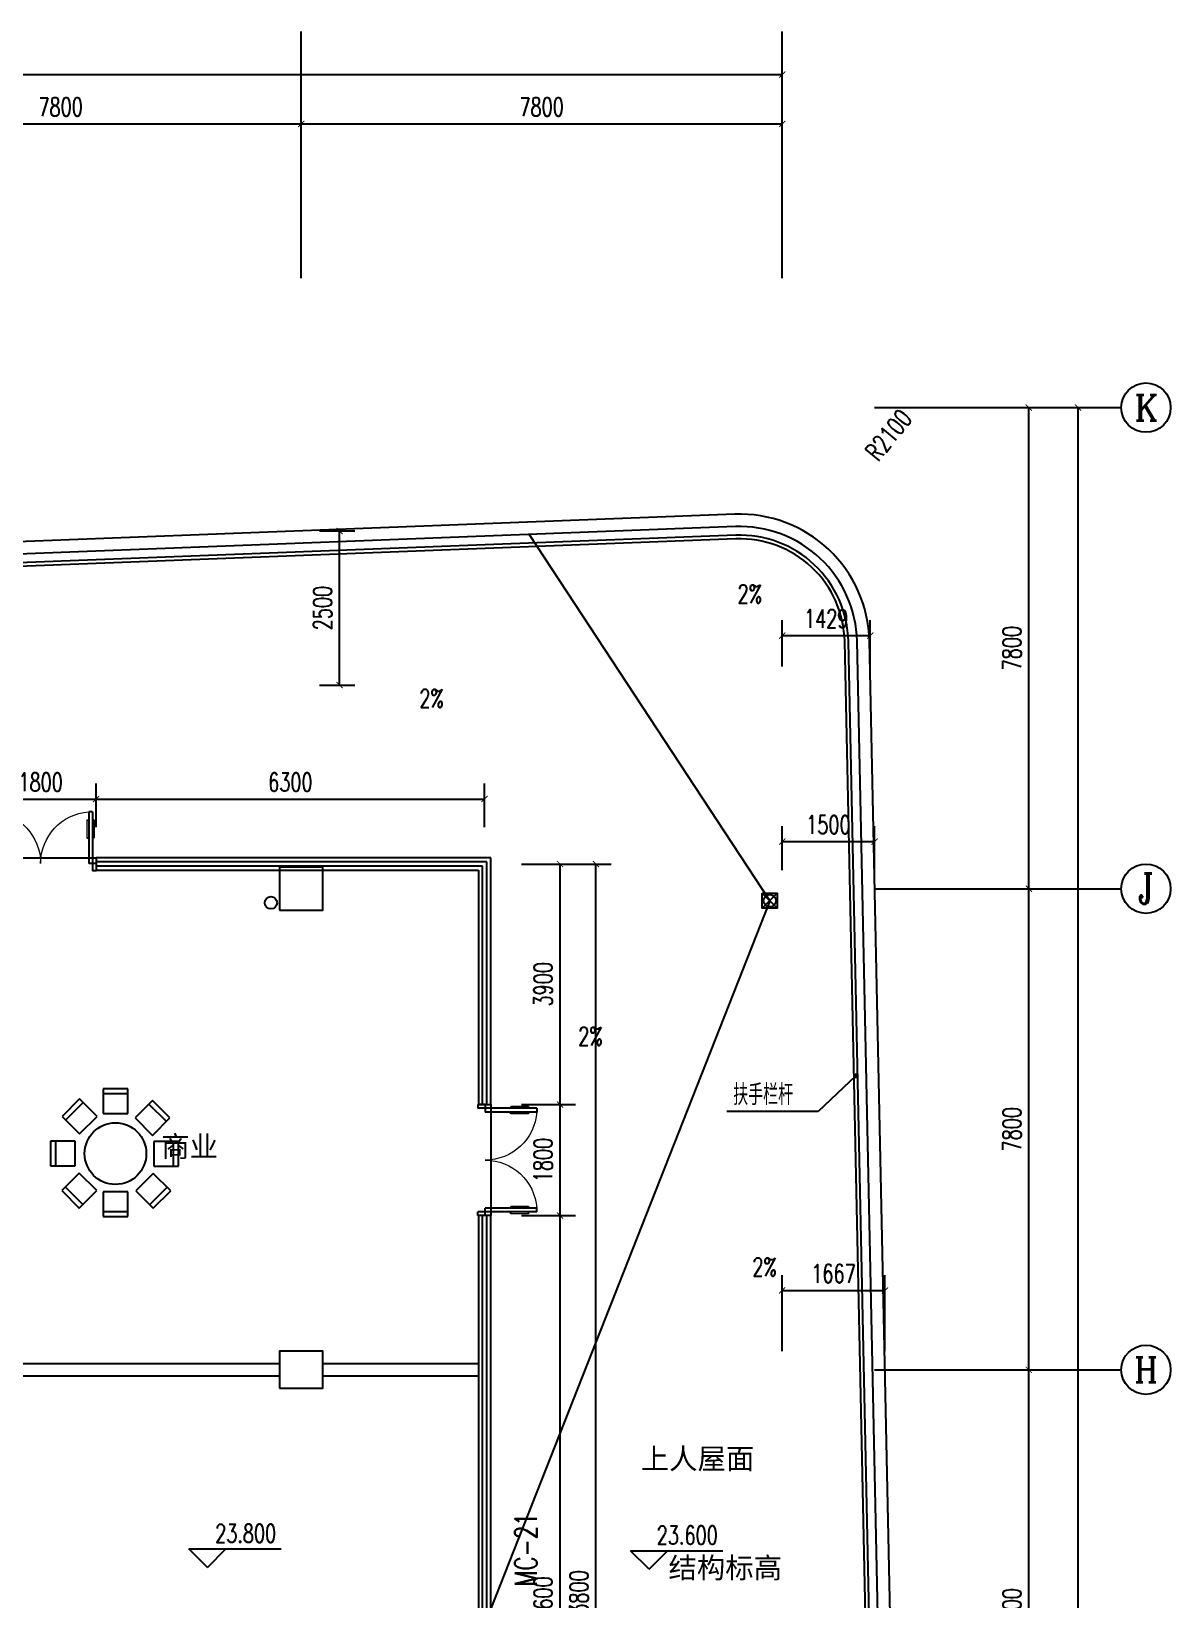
# Model space of a CAD drawing. Header units: millimetres. Extents: x 2680932 to 6187768, y 127588 to 383208.
# Drawn here: x 3104254 to 3122729, y 190901 to 216327 of the extents above; entities that cross this region are included whole.
import ezdxf
from ezdxf.enums import TextEntityAlignment as Align

# ---------------------------------------------------------------- set-up
doc = ezdxf.new("R2010")
doc.units = ezdxf.units.MM
doc.header["$LTSCALE"] = 20
for name, color, linetype in [('AXIS', 3, 'Continuous'), ('AXIS_TEXT', 7, 'Continuous'), ('COLUMN', 9, 'Continuous'), ('CURTWALL', 4, 'Continuous'), ('DIM_ELEV', 3, 'Continuous'), ('DIM_LEAD', 3, 'Continuous'), ('DIM_SYMB', 3, 'Continuous'), ('PUB_DIM', 3, 'Continuous'), ('PUB_TEXT', 41, 'Continuous'), ('WALL', 3, 'Continuous'), ('WINDOW', 4, 'Continuous'), ('WINDOW_TEXT', 183, 'Continuous'), ('屋面排水', 210, 'Continuous'), ('细线', 8, 'Continuous'), ('装饰一', 201, 'Continuous'), ('阳台栏杆', 149, 'Continuous')]:
    doc.layers.add(name, color=color, linetype=linetype)
doc.styles.add('_TCH_AXIS', font='COMPLEX', dxfattribs={"bigfont": 'GBCBIG'})
doc.styles.add('_TCH_DIM', font='SIMPLEX', dxfattribs={"bigfont": 'GBCBIG'})
doc.styles.add('_TCH_DIM_T3', font='SIMPLEX', dxfattribs={"width": 0.705882, "bigfont": 'GBCBIG'})
doc.styles.add('_TCH_WINDOW', font='SIMPLEX', dxfattribs={"bigfont": 'GBCBIG'})
doc.styles.add('COMPLEX', font='complex')
doc.styles.add('DIM_FONT', font='simplex.shx', dxfattribs={"width": 0.8})
doc.styles.get("Standard").update_dxf_attribs({"font": '', "width": 0.8})
doc.styles.get('Standard').set_extended_font_data('YouYuan')
doc.dimstyles.new('_TCH_ARCH&&100', dxfattribs={"dimtxt": 297.5, "dimasz": 100, "dimexe": 250, "dimexo": 300, "dimgap": 126.25, "dimtad": 1, "dimdec": 0, "dimzin": 0, "dimdsep": 46, "dimtxsty": '_TCH_DIM_T3', "dimblk": 'ARCHTICK', "dimcen": 0.09, "dimclrt": 7, "dimazin": 2, "dimtfac": 1, "dimtdec": 0, "dimtix": 1, "dimtmove": 2, "dimatfit": 3, "dimfxl": 1, "dimtolj": 1, "dimtzin": 0, "dimarcsym": 0})

# ---------------------------------------------------------------- blocks, each defined once
blk = doc.blocks.new('sfdhfgj')
at = {"layer": '屋面排水'}
for p, q in [((-60, 60), (60, -60)), ((-60, -60), (60, 60))]:
    blk.add_line(p, q, dxfattribs=at)
blk.add_lwpolyline([(-60, 60), (60, 60), (60, -60), (-60, -60)], close=True, dxfattribs=at)
blk.add_circle((0, 0), 50, dxfattribs=at)
blk = doc.blocks.new('_ArchTick')
at = {"color": 0, "linetype": 'ByBlock', "lineweight": -3, "const_width": 0.15}
blk.add_lwpolyline([(-0.5, -0.5), (0.5, 0.5)], dxfattribs=at)
blk = doc.blocks.new('*D265')
at = {"layer": 'Defpoints', "color": 0, "transparency": 16777216}
for p in [(3105305, 203881), (3103505, 203127), (3105305, 203127)]:
    blk.add_point(p, dxfattribs=at)
at = {"layer": 'PUB_DIM', "color": 0, "lineweight": -2, "transparency": 16777216}
for p, q in [((3103505, 203427), (3103505, 204131)), ((3105305, 203427), (3105305, 204131)), ((3103505, 203881), (3105305, 203881))]:
    blk.add_line(p, q, dxfattribs=at)
at = {"layer": 'PUB_DIM', "color": 0, "lineweight": -2, "transparency": 16777216, "xscale": 100, "yscale": 100, "zscale": 100, "rotation": 180}
blk.add_blockref('_ArchTick', (3103505, 203881), dxfattribs=at)
at = {"layer": 'PUB_DIM', "color": 0, "lineweight": -2, "transparency": 16777216, "xscale": 100, "yscale": 100, "zscale": 100}
blk.add_blockref('_ArchTick', (3105305, 203881), dxfattribs=at)
at = {"layer": 'PUB_DIM', "color": 7, "transparency": 16777216, "insert": (3104405, 204156), "char_height": 297.5, "attachment_point": 5, "style": '_TCH_DIM_T3'}
blk.add_mtext('\\A1;1800', dxfattribs=at)
blk = doc.blocks.new('*D266')
at = {"layer": 'Defpoints', "color": 0, "transparency": 16777216}
for p in [(3111604, 203881), (3105305, 203127), (3111604, 203127)]:
    blk.add_point(p, dxfattribs=at)
at = {"layer": 'PUB_DIM', "color": 0, "lineweight": -2, "transparency": 16777216}
for p, q in [((3105305, 203427), (3105305, 204131)), ((3111604, 203427), (3111604, 204131)), ((3105305, 203881), (3111604, 203881))]:
    blk.add_line(p, q, dxfattribs=at)
at = {"layer": 'PUB_DIM', "color": 0, "lineweight": -2, "transparency": 16777216, "xscale": 100, "yscale": 100, "zscale": 100, "rotation": 180}
blk.add_blockref('_ArchTick', (3105305, 203881), dxfattribs=at)
at = {"layer": 'PUB_DIM', "color": 0, "lineweight": -2, "transparency": 16777216, "xscale": 100, "yscale": 100, "zscale": 100}
blk.add_blockref('_ArchTick', (3111604, 203881), dxfattribs=at)
at = {"layer": 'PUB_DIM', "color": 7, "transparency": 16777216, "insert": (3108454, 204156), "char_height": 297.5, "attachment_point": 5, "style": '_TCH_DIM_T3'}
blk.add_mtext('\\A1;6300', dxfattribs=at)
blk = doc.blocks.new('*D267')
at = {"layer": 'Defpoints', "color": 0, "transparency": 16777216}
for p in [(3111904, 202827), (3112827, 202827), (3111904, 198927)]:
    blk.add_point(p, dxfattribs=at)
at = {"layer": 'PUB_DIM', "color": 0, "lineweight": -2, "transparency": 16777216}
for p, q in [((3112204, 202827), (3113077, 202827)), ((3112827, 198927), (3112827, 202827)), ((3112204, 198927), (3113077, 198927))]:
    blk.add_line(p, q, dxfattribs=at)
at = {"layer": 'PUB_DIM', "color": 0, "lineweight": -2, "transparency": 16777216, "xscale": 100, "yscale": 100, "zscale": 100}
for p, rotation in [((3112827, 202827), 90), ((3112827, 198927), 270)]:
    blk.add_blockref('_ArchTick', p, dxfattribs=dict(at, rotation=rotation))
at = {"layer": 'PUB_DIM', "color": 7, "transparency": 16777216, "insert": (3112552, 200877), "char_height": 297.5, "attachment_point": 5, "rotation": 90, "style": '_TCH_DIM_T3'}
blk.add_mtext('\\A1;3900', dxfattribs=at)
blk = doc.blocks.new('*D268')
at = {"layer": 'Defpoints', "color": 0, "transparency": 16777216}
for p in [(3111904, 198927), (3112827, 198927), (3111904, 197127)]:
    blk.add_point(p, dxfattribs=at)
at = {"layer": 'PUB_DIM', "color": 0, "lineweight": -2, "transparency": 16777216}
for p, q in [((3112204, 198927), (3113077, 198927)), ((3112827, 197127), (3112827, 198927)), ((3112204, 197127), (3113077, 197127))]:
    blk.add_line(p, q, dxfattribs=at)
at = {"layer": 'PUB_DIM', "color": 0, "lineweight": -2, "transparency": 16777216, "xscale": 100, "yscale": 100, "zscale": 100}
for p, rotation in [((3112827, 198927), 90), ((3112827, 197127), 270)]:
    blk.add_blockref('_ArchTick', p, dxfattribs=dict(at, rotation=rotation))
at = {"layer": 'PUB_DIM', "color": 7, "transparency": 16777216, "insert": (3112552, 198027), "char_height": 297.5, "attachment_point": 5, "rotation": 90, "style": '_TCH_DIM_T3'}
blk.add_mtext('\\A1;1800', dxfattribs=at)
blk = doc.blocks.new('*D269')
at = {"layer": 'Defpoints', "color": 0, "transparency": 16777216}
for p in [(3111904, 197127), (3112827, 197127), (3111904, 184527)]:
    blk.add_point(p, dxfattribs=at)
at = {"layer": 'PUB_DIM', "color": 0, "lineweight": -2, "transparency": 16777216}
for p, q in [((3112204, 197127), (3113077, 197127)), ((3112827, 184527), (3112827, 197127)), ((3112204, 184527), (3113077, 184527))]:
    blk.add_line(p, q, dxfattribs=at)
at = {"layer": 'PUB_DIM', "color": 0, "lineweight": -2, "transparency": 16777216, "xscale": 100, "yscale": 100, "zscale": 100}
for p, rotation in [((3112827, 197127), 90), ((3112827, 184527), 270)]:
    blk.add_blockref('_ArchTick', p, dxfattribs=dict(at, rotation=rotation))
at = {"layer": 'PUB_DIM', "color": 7, "transparency": 16777216, "insert": (3112552, 190827), "char_height": 297.5, "attachment_point": 5, "rotation": 90, "style": '_TCH_DIM_T3'}
blk.add_mtext('\\A1;12600', dxfattribs=at)
blk = doc.blocks.new('*D272')
at = {"layer": 'Defpoints', "color": 0, "transparency": 16777216}
for p in [(3111904, 202827), (3113408, 202827), (3111904, 179027)]:
    blk.add_point(p, dxfattribs=at)
at = {"layer": 'PUB_DIM', "color": 0, "lineweight": -2, "transparency": 16777216}
for p, q in [((3112204, 202827), (3113658, 202827)), ((3113408, 179027), (3113408, 202827)), ((3112204, 179027), (3113658, 179027))]:
    blk.add_line(p, q, dxfattribs=at)
at = {"layer": 'PUB_DIM', "color": 0, "lineweight": -2, "transparency": 16777216, "xscale": 100, "yscale": 100, "zscale": 100}
for p, rotation in [((3113408, 202827), 90), ((3113408, 179027), 270)]:
    blk.add_blockref('_ArchTick', p, dxfattribs=dict(at, rotation=rotation))
at = {"layer": 'PUB_DIM', "color": 7, "transparency": 16777216, "insert": (3113133, 190927), "char_height": 297.5, "attachment_point": 5, "rotation": 90, "style": '_TCH_DIM_T3'}
blk.add_mtext('\\A1;23800', dxfattribs=at)
blk = doc.blocks.new('*D276')
at = {"layer": 'Defpoints', "color": 0, "transparency": 16777216}
for p in [(3118096, 195913), (3116429, 194627), (3118096, 194627)]:
    blk.add_point(p, dxfattribs=at)
at = {"layer": 'PUB_DIM', "color": 0, "lineweight": -2, "transparency": 16777216}
for p, q in [((3116429, 194927), (3116429, 196163)), ((3118096, 194927), (3118096, 196163)), ((3116429, 195913), (3118096, 195913))]:
    blk.add_line(p, q, dxfattribs=at)
at = {"layer": 'PUB_DIM', "color": 0, "lineweight": -2, "transparency": 16777216, "xscale": 100, "yscale": 100, "zscale": 100, "rotation": 180}
blk.add_blockref('_ArchTick', (3116429, 195913), dxfattribs=at)
at = {"layer": 'PUB_DIM', "color": 0, "lineweight": -2, "transparency": 16777216, "xscale": 100, "yscale": 100, "zscale": 100}
blk.add_blockref('_ArchTick', (3118096, 195913), dxfattribs=at)
at = {"layer": 'PUB_DIM', "color": 7, "transparency": 16777216, "insert": (3117262, 196188), "char_height": 297.5, "attachment_point": 5, "style": '_TCH_DIM_T3'}
blk.add_mtext('\\A1;1667', dxfattribs=at)
blk = doc.blocks.new('*D277')
at = {"layer": 'Defpoints', "color": 0, "transparency": 16777216}
for p in [(3117859, 206530), (3116429, 205727), (3117859, 205727)]:
    blk.add_point(p, dxfattribs=at)
at = {"layer": 'PUB_DIM', "color": 0, "lineweight": -2, "transparency": 16777216}
for p, q in [((3116429, 206027), (3116429, 206780)), ((3117859, 206027), (3117859, 206780)), ((3116429, 206530), (3117859, 206530))]:
    blk.add_line(p, q, dxfattribs=at)
at = {"layer": 'PUB_DIM', "color": 0, "lineweight": -2, "transparency": 16777216, "xscale": 100, "yscale": 100, "zscale": 100, "rotation": 180}
blk.add_blockref('_ArchTick', (3116429, 206530), dxfattribs=at)
at = {"layer": 'PUB_DIM', "color": 0, "lineweight": -2, "transparency": 16777216, "xscale": 100, "yscale": 100, "zscale": 100}
blk.add_blockref('_ArchTick', (3117859, 206530), dxfattribs=at)
at = {"layer": 'PUB_DIM', "color": 7, "transparency": 16777216, "insert": (3117144, 206805), "char_height": 297.5, "attachment_point": 5, "style": '_TCH_DIM_T3'}
blk.add_mtext('\\A1;1429', dxfattribs=at)
blk = doc.blocks.new('*D286')
at = {"layer": 'Defpoints', "color": 0, "transparency": 16777216}
for p in [(3117929, 203190), (3116429, 202427), (3117929, 202427)]:
    blk.add_point(p, dxfattribs=at)
at = {"layer": 'PUB_DIM', "color": 0, "lineweight": -2, "transparency": 16777216}
for p, q in [((3116429, 202727), (3116429, 203440)), ((3117929, 202727), (3117929, 203440)), ((3116429, 203190), (3117929, 203190))]:
    blk.add_line(p, q, dxfattribs=at)
at = {"layer": 'PUB_DIM', "color": 0, "lineweight": -2, "transparency": 16777216, "xscale": 100, "yscale": 100, "zscale": 100, "rotation": 180}
blk.add_blockref('_ArchTick', (3116429, 203190), dxfattribs=at)
at = {"layer": 'PUB_DIM', "color": 0, "lineweight": -2, "transparency": 16777216, "xscale": 100, "yscale": 100, "zscale": 100}
blk.add_blockref('_ArchTick', (3117929, 203190), dxfattribs=at)
at = {"layer": 'PUB_DIM', "color": 7, "transparency": 16777216, "insert": (3117179, 203465), "char_height": 297.5, "attachment_point": 5, "style": '_TCH_DIM_T3'}
blk.add_mtext('\\A1;1500', dxfattribs=at)
blk = doc.blocks.new('*D287')
at = {"layer": 'Defpoints', "color": 0, "transparency": 16777216}
for p in [(3108629, 208227), (3109252, 208227), (3108629, 205727)]:
    blk.add_point(p, dxfattribs=at)
at = {"layer": 'PUB_DIM', "color": 0, "lineweight": -2, "transparency": 16777216}
for p, q in [((3108929, 208227), (3109502, 208227)), ((3109252, 205727), (3109252, 208227)), ((3108929, 205727), (3109502, 205727))]:
    blk.add_line(p, q, dxfattribs=at)
at = {"layer": 'PUB_DIM', "color": 0, "lineweight": -2, "transparency": 16777216, "xscale": 100, "yscale": 100, "zscale": 100}
for p, rotation in [((3109252, 208227), 90), ((3109252, 205727), 270)]:
    blk.add_blockref('_ArchTick', p, dxfattribs=dict(at, rotation=rotation))
at = {"layer": 'PUB_DIM', "color": 7, "transparency": 16777216, "insert": (3108977, 206977), "char_height": 297.5, "attachment_point": 5, "rotation": 90, "style": '_TCH_DIM_T3'}
blk.add_mtext('\\A1;2500', dxfattribs=at)
blk = doc.blocks.new('_FZH')
blk.add_lwpolyline([(-0.5, -0.5), (0.5, -0.5), (0.5, 0.5), (-0.5, 0.5)], close=True)
blk = doc.blocks.new('$DorLib2D$00000011')
for p, q in [((-0.467, 0.471), (-0.467, -0.062)), ((-0.467, 0.471), (-0.433, 0.471)), ((-0.433, 0.471), (-0.433, 0.004)), ((0.433, 0.471), (0.433, 0.004)), ((0.467, 0.471), (0.433, 0.471)), ((0.467, 0.471), (0.467, -0.062)), ((-0.483, 0.396), (-0.467, 0.396)), ((-0.417, 0.396), (-0.433, 0.396)), ((0.417, 0.396), (0.433, 0.396)), ((0.483, 0.396), (0.467, 0.396)), ((-0.483, 0.235), (-0.467, 0.235)), ((-0.417, 0.235), (-0.433, 0.235)), ((0.417, 0.235), (0.433, 0.235)), ((0.483, 0.235), (0.467, 0.235)), ((-0.5, 0.004), (-0.433, 0.004)), ((-0.5, 0.004), (-0.5, -0.062)), ((0.5, 0.004), (0.433, 0.004)), ((0.5, 0.004), (0.5, -0.062)), ((-0.5, -0.062), (-0.467, -0.062)), ((0.5, -0.062), (0.467, -0.062))]:
    blk.add_line(p, q)
at = {"lineweight": 13}
for p, q in [((-0.483, 0.396), (-0.483, 0.235)), ((-0.417, 0.396), (-0.417, 0.235)), ((0.417, 0.396), (0.417, 0.235)), ((0.483, 0.396), (0.483, 0.235))]:
    blk.add_line(p, q, dxfattribs=at)
for centre, start, end in [((-0.467, 0.004), 0, 85.904), ((0.467, 0.004), 94.096, 180)]:
    blk.add_arc(centre, 0.467, start, end, dxfattribs=at)
blk = doc.blocks.new('*D299')
at = {"layer": 'AXIS', "color": 0, "lineweight": -2, "transparency": 16777216}
for p, q in [((3100829, 212627), (3100829, 215077)), ((3108629, 212627), (3108629, 215077)), ((3100829, 214827), (3108629, 214827))]:
    blk.add_line(p, q, dxfattribs=at)
at = {"layer": 'Defpoints', "color": 0, "transparency": 16777216}
for p in [(3108629, 214827), (3100829, 212327), (3108629, 212327)]:
    blk.add_point(p, dxfattribs=at)
at = {"layer": 'AXIS', "color": 0, "lineweight": -2, "transparency": 16777216, "xscale": 100, "yscale": 100, "zscale": 100, "rotation": 180}
blk.add_blockref('_ArchTick', (3100829, 214827), dxfattribs=at)
at = {"layer": 'AXIS', "color": 0, "lineweight": -2, "transparency": 16777216, "xscale": 100, "yscale": 100, "zscale": 100}
blk.add_blockref('_ArchTick', (3108629, 214827), dxfattribs=at)
at = {"layer": 'AXIS', "color": 7, "transparency": 16777216, "insert": (3104729, 215102), "char_height": 297.5, "attachment_point": 5, "style": '_TCH_DIM_T3'}
blk.add_mtext('\\A1;7800', dxfattribs=at)
blk = doc.blocks.new('*D300')
at = {"layer": 'AXIS', "color": 0, "lineweight": -2, "transparency": 16777216}
for p, q in [((3108629, 212627), (3108629, 215077)), ((3116429, 212627), (3116429, 215077)), ((3108629, 214827), (3116429, 214827))]:
    blk.add_line(p, q, dxfattribs=at)
at = {"layer": 'Defpoints', "color": 0, "transparency": 16777216}
for p in [(3116429, 214827), (3108629, 212327), (3116429, 212327)]:
    blk.add_point(p, dxfattribs=at)
at = {"layer": 'AXIS', "color": 0, "lineweight": -2, "transparency": 16777216, "xscale": 100, "yscale": 100, "zscale": 100, "rotation": 180}
blk.add_blockref('_ArchTick', (3108629, 214827), dxfattribs=at)
at = {"layer": 'AXIS', "color": 0, "lineweight": -2, "transparency": 16777216, "xscale": 100, "yscale": 100, "zscale": 100}
blk.add_blockref('_ArchTick', (3116429, 214827), dxfattribs=at)
at = {"layer": 'AXIS', "color": 7, "transparency": 16777216, "insert": (3112529, 215102), "char_height": 297.5, "attachment_point": 5, "style": '_TCH_DIM_T3'}
blk.add_mtext('\\A1;7800', dxfattribs=at)
blk = doc.blocks.new('*D301')
at = {"layer": 'AXIS', "color": 0, "lineweight": -2, "transparency": 16777216}
for p, q in [((3065079, 212627), (3065079, 215877)), ((3116429, 212627), (3116429, 215877)), ((3065079, 215627), (3116429, 215627))]:
    blk.add_line(p, q, dxfattribs=at)
at = {"layer": 'Defpoints', "color": 0, "transparency": 16777216}
for p in [(3116429, 215627), (3065079, 212327), (3116429, 212327)]:
    blk.add_point(p, dxfattribs=at)
at = {"layer": 'AXIS', "color": 0, "lineweight": -2, "transparency": 16777216, "xscale": 100, "yscale": 100, "zscale": 100, "rotation": 180}
blk.add_blockref('_ArchTick', (3065079, 215627), dxfattribs=at)
at = {"layer": 'AXIS', "color": 0, "lineweight": -2, "transparency": 16777216, "xscale": 100, "yscale": 100, "zscale": 100}
blk.add_blockref('_ArchTick', (3116429, 215627), dxfattribs=at)
at = {"layer": 'AXIS', "color": 7, "transparency": 16777216, "insert": (3090754, 215902), "char_height": 297.5, "attachment_point": 5, "style": '_TCH_DIM_T3'}
blk.add_mtext('\\A1;51350', dxfattribs=at)
blk = doc.blocks.new('*D316')
at = {"layer": 'AXIS', "color": 0, "lineweight": -2, "transparency": 16777216}
for p, q in [((3118229, 194627), (3120679, 194627)), ((3120429, 186827), (3120429, 194627)), ((3118229, 186827), (3120679, 186827))]:
    blk.add_line(p, q, dxfattribs=at)
at = {"layer": 'Defpoints', "color": 0, "transparency": 16777216}
for p in [(3117929, 194627), (3120429, 194627), (3117929, 186827)]:
    blk.add_point(p, dxfattribs=at)
at = {"layer": 'AXIS', "color": 0, "lineweight": -2, "transparency": 16777216, "xscale": 100, "yscale": 100, "zscale": 100}
for p, rotation in [((3120429, 194627), 90), ((3120429, 186827), 270)]:
    blk.add_blockref('_ArchTick', p, dxfattribs=dict(at, rotation=rotation))
at = {"layer": 'AXIS', "color": 7, "transparency": 16777216, "insert": (3120154, 190727), "char_height": 297.5, "attachment_point": 5, "rotation": 90, "style": '_TCH_DIM_T3'}
blk.add_mtext('\\A1;7800', dxfattribs=at)
blk = doc.blocks.new('*D317')
at = {"layer": 'AXIS', "color": 0, "lineweight": -2, "transparency": 16777216}
for p, q in [((3118229, 202427), (3120679, 202427)), ((3120429, 194627), (3120429, 202427)), ((3118229, 194627), (3120679, 194627))]:
    blk.add_line(p, q, dxfattribs=at)
at = {"layer": 'Defpoints', "color": 0, "transparency": 16777216}
for p in [(3117929, 202427), (3120429, 202427), (3117929, 194627)]:
    blk.add_point(p, dxfattribs=at)
at = {"layer": 'AXIS', "color": 0, "lineweight": -2, "transparency": 16777216, "xscale": 100, "yscale": 100, "zscale": 100}
for p, rotation in [((3120429, 202427), 90), ((3120429, 194627), 270)]:
    blk.add_blockref('_ArchTick', p, dxfattribs=dict(at, rotation=rotation))
at = {"layer": 'AXIS', "color": 7, "transparency": 16777216, "insert": (3120154, 198527), "char_height": 297.5, "attachment_point": 5, "rotation": 90, "style": '_TCH_DIM_T3'}
blk.add_mtext('\\A1;7800', dxfattribs=at)
blk = doc.blocks.new('*D318')
at = {"layer": 'AXIS', "color": 0, "lineweight": -2, "transparency": 16777216}
for p, q in [((3118229, 210227), (3120679, 210227)), ((3120429, 202427), (3120429, 210227)), ((3118229, 202427), (3120679, 202427))]:
    blk.add_line(p, q, dxfattribs=at)
at = {"layer": 'Defpoints', "color": 0, "transparency": 16777216}
for p in [(3117929, 210227), (3120429, 210227), (3117929, 202427)]:
    blk.add_point(p, dxfattribs=at)
at = {"layer": 'AXIS', "color": 0, "lineweight": -2, "transparency": 16777216, "xscale": 100, "yscale": 100, "zscale": 100}
for p, rotation in [((3120429, 210227), 90), ((3120429, 202427), 270)]:
    blk.add_blockref('_ArchTick', p, dxfattribs=dict(at, rotation=rotation))
at = {"layer": 'AXIS', "color": 7, "transparency": 16777216, "insert": (3120154, 206327), "char_height": 297.5, "attachment_point": 5, "rotation": 90, "style": '_TCH_DIM_T3'}
blk.add_mtext('\\A1;7800', dxfattribs=at)
blk = doc.blocks.new('*D319')
at = {"layer": 'AXIS', "color": 0, "lineweight": -2, "transparency": 16777216}
for p, q in [((3118229, 210227), (3121479, 210227)), ((3121229, 147827), (3121229, 210227)), ((3118229, 147827), (3121479, 147827))]:
    blk.add_line(p, q, dxfattribs=at)
at = {"layer": 'Defpoints', "color": 0, "transparency": 16777216}
for p in [(3117929, 210227), (3121229, 210227), (3117929, 147827)]:
    blk.add_point(p, dxfattribs=at)
at = {"layer": 'AXIS', "color": 0, "lineweight": -2, "transparency": 16777216, "xscale": 100, "yscale": 100, "zscale": 100}
for p, rotation in [((3121229, 210227), 90), ((3121229, 147827), 270)]:
    blk.add_blockref('_ArchTick', p, dxfattribs=dict(at, rotation=rotation))
at = {"layer": 'AXIS', "color": 7, "transparency": 16777216, "insert": (3120954, 179027), "char_height": 297.5, "attachment_point": 5, "rotation": 90, "style": '_TCH_DIM_T3'}
blk.add_mtext('\\A1;62400', dxfattribs=at)
blk = doc.blocks.new('_AXISO')
blk.add_circle((0, 0), 0.5)
at = {"layer": 'AXIS_TEXT', "style": 'COMPLEX', "width": 1.041667}
blk.add_attdef('A', text='', height=0.56, dxfattribs=at).set_placement((-0.25, -0.28), (0.25, -0.28), align=Align.FIT)
blk = doc.blocks.new('A$C721C06B2')
at = {"color": 3}
for p, q in [((856, 2074), (856, 1674)), ((1256, 2074), (856, 2074)), ((1256, 1674), (1256, 2074)), ((472, 1909), (189, 1627)), ((527, 1849), (252, 1574)), ((755, 1627), (472, 1909)), ((1252, 1992), (856, 1992)), ((1655, 1885), (1372, 1602)), ((1877, 1547), (1602, 1822)), ((1937, 1602), (1655, 1885)), ((189, 1627), (472, 1344)), ((472, 1344), (755, 1627)), ((856, 1674), (1256, 1674)), ((1372, 1602), (1655, 1319)), ((1655, 1319), (1937, 1602)), ((969, 1516), (969, 1516)), ((1035, 1516), (1035, 1516)), ((1102, 1516), (1102, 1516)), ((403, 1226), (3, 1226)), ((3, 1226), (3, 826)), ((84, 1222), (84, 833)), ((403, 826), (403, 1226)), ((2076, 1221), (1676, 1221)), ((1676, 1221), (1676, 821)), ((1994, 825), (1994, 1213)), ((2076, 821), (2076, 1221)), ((3, 826), (403, 826)), ((1676, 821), (2076, 821)), ((468, 706), (185, 423)), ((751, 423), (468, 706)), ((1667, 703), (1384, 420)), ((1950, 420), (1667, 703)), ((185, 423), (468, 140)), ((246, 478), (521, 203)), ((468, 140), (751, 423)), ((852, 403), (852, 3)), ((1252, 403), (852, 403)), ((1252, 3), (1252, 403)), ((1384, 420), (1667, 137)), ((1612, 198), (1887, 473)), ((1667, 137), (1950, 420)), ((852, 3), (1252, 3)), ((856, 84), (1245, 84))]:
    blk.add_line(p, q, dxfattribs=at)
blk.add_circle((1054, 1023), 500, dxfattribs=at)
at = {"color": 3, "style": 'DIM_FONT', "width": 0.8, "flags": 9}
for tag, p, rotation in [('YSIZE', (1259, 2077), 180), ('XSIZE', (1259, 2077), 180), ('YSIZE', (472, 1913), 225), ('XSIZE', (472, 1913), 225), ('YSIZE', (1941, 1602), 135), ('XSIZE', (1941, 1602), 135), ('YSIZE', (0, 1228), 270), ('XSIZE', (0, 1228), 270), ('YSIZE', (2078, 818), 90), ('XSIZE', (2078, 818), 90), ('XSIZE', (181, 423), 315), ('YSIZE', (181, 423), 315), ('YSIZE', (1667, 133), 45), ('XSIZE', (1667, 133), 45)]:
    blk.add_attdef(tag, p, '', height=0.5, rotation=rotation, dxfattribs=at)
for tag in ['YSIZE', 'XSIZE']:
    blk.add_attdef(tag, (849, 0), '', height=0.5, dxfattribs=at)

msp = doc.modelspace()

# ---------------------------------------------------------------- linework, layer by layer
at = {"layer": 'AXIS'}
for p, q in [((3108629.1, 212327), (3108629.1, 216327)), ((3116429.1, 212327), (3116429.1, 216327)), ((3117929.1, 210227), (3121929.1, 210227)), ((3117929.1, 202427), (3121929.1, 202427)), ((3117929.1, 194627), (3121929.1, 194627))]:
    msp.add_line(p, q, dxfattribs=at)
at = {"layer": 'CURTWALL'}
for p, q in [((3111704.2, 202927), (3105304.6, 202927)), ((3105304.6, 202927), (3105304.6, 202727)), ((3111704.2, 198926.9), (3111704.2, 202927)), ((3111637.5, 202860.4), (3105304.6, 202860.4)), ((3111570.8, 202793.7), (3105304.6, 202793.7)), ((3105304.6, 202727), (3111504.2, 202727)), ((3111504.2, 202727), (3111504.2, 198926.9)), ((3111570.8, 198926.9), (3111570.8, 202793.7)), ((3111637.5, 198926.9), (3111637.5, 202860.4)), ((3111504.2, 198926.9), (3111704.2, 198926.9)), ((3111704.2, 197126.9), (3111504.2, 197126.9)), ((3111504.2, 197126.9), (3111504.2, 194627)), ((3111570.8, 194627), (3111570.8, 197126.9)), ((3111637.5, 194627), (3111637.5, 197126.9)), ((3111704.2, 194627), (3111704.2, 197126.9)), ((3111504.2, 194627), (3111504.2, 184526.9)), ((3111570.8, 184526.9), (3111570.8, 194627)), ((3111637.5, 184526.9), (3111637.5, 194627)), ((3111704.2, 184526.9), (3111704.2, 194627))]:
    msp.add_line(p, q, dxfattribs=at)
at = {"layer": 'DIM_ELEV'}
for p, q in [((3107108.4, 191421.8), (3106808.4, 191721.8)), ((3106808.4, 191721.8), (3108304.4, 191721.8)), ((3107108.4, 191421.8), (3107408.4, 191721.8)), ((3114270, 191392.3), (3113970, 191692.3)), ((3113970, 191692.3), (3115466, 191692.3)), ((3114270, 191392.3), (3114570, 191692.3))]:
    msp.add_line(p, q, dxfattribs=at)
at = {"layer": 'DIM_LEAD'}
for p, q in [((3117624, 199392.8), (3117014.7, 198813.1)), ((3117014.7, 198813.1), (3115529.9, 198813.1))]:
    msp.add_line(p, q, dxfattribs=at)
at = {"layer": 'DIM_LEAD', "const_width": 40}
msp.add_lwpolyline([(3117638.5, 199406.5, 1), (3117609.5, 199379, 1)], format="xyb", close=True, dxfattribs=at)
at = {"layer": 'DIM_SYMB'}
for points in [[(3115843.6, 206968.4, 0, 0, 0), (3115214.7, 205925.2, 80, 0, 0), (3115059.9, 205668.2, 0, 0, 0)], [(3111031.5, 205511.6, 0, 0, 0), (3112487.1, 205511.6, 80, 0, 0), (3112787.1, 205511.6, 0, 0, 0)], [(3114267.6, 205582.3, 0, 0, 0), (3114956.1, 204481.3, 80, 0, 0), (3115115.2, 204227, 0, 0, 0)], [(3113608.7, 200035.2, 0, 0, 0), (3114188.9, 200035.2, 80, 0, 0), (3114488.9, 200035.2, 0, 0, 0)], [(3114736.6, 197783.3, 0, 0, 0), (3114998.2, 198480.1, 80, 0, 0), (3115103.7, 198761, 0, 0, 0)], [(3115841.5, 196293.4, 0, 0, 0), (3115074.4, 196293.4, 80, 0, 0), (3114774.4, 196293.4, 0, 0, 0)]]:
    msp.add_lwpolyline(points, format="xyseb", dxfattribs=at)
at = {"layer": 'PUB_DIM'}
msp.add_lwpolyline([(3118719.9, 210036.7, 0, 0, 0), (3117200.2, 208179.2, 66, 0, 0), (3117073.5, 208024.4, 0, 0, 0)], format="xyseb", dxfattribs=at)
at = {"layer": 'WALL'}
for p, q in [((3103929.1, 194727), (3108279.1, 194727)), ((3103929.1, 194527), (3108279.1, 194527)), ((3108979.1, 194727), (3111504.2, 194727)), ((3108979.1, 194527), (3111504.2, 194527))]:
    msp.add_line(p, q, dxfattribs=at)
at = {"layer": '屋面排水'}
for p, q in [((3112327.6, 208169.1), (3116227.5, 202232.7)), ((3116227.5, 202232.7), (3111704.2, 190756.9))]:
    msp.add_line(p, q, dxfattribs=at)
for centre in [(3108139.3, 202199.3), (3116227.5, 202232.7)]:
    msp.add_circle(centre, 100, dxfattribs=at)
at = {"layer": '细线'}
for p, q in [((3103504.6, 202927), (3105304.6, 202927)), ((3111704.2, 198926.9), (3111704.2, 197126.9))]:
    msp.add_line(p, q, dxfattribs=at)
at = {"layer": '装饰一'}
for points in [[(3118431, 178935.7), (3117843.2, 206444, 0.4192246), (3115663, 208497.6), (3089588.7, 207494.7, 0.1889402), (3088585.7, 207056.5), (3064713.2, 183184, 0.1951669), (3064274, 182145), (3063786.7, 148357.2, 0.4109331), (3065540.4, 146531.9), (3093206.1, 145822.5, 0.4559937), (3095651.8, 148496.8), (3095284, 151684.5, -0.4333475), (3116442.2, 176793.8, 0.4050511)], [(3118231.1, 178931.4), (3117643.3, 206439.7, 0.4192246), (3115670.7, 208297.7), (3089596.4, 207294.9, 0.1889402), (3088727.1, 206915.1), (3064854.6, 183042.6, 0.1951669), (3064474, 182142.1), (3063986.7, 148354.4, 0.4109331), (3065545.5, 146731.8), (3093211.2, 146022.4, 0.4559937), (3095453.1, 148473.9), (3095085.3, 151661.3, -0.4333439), (3116431.7, 176993.5, 0.4050511)]]:
    msp.add_lwpolyline(points, format="xyb", close=True, dxfattribs=at)
at = {"layer": '阳台栏杆'}
for points in [[(3111704.2, 176383.4, -0.0524572), (3116424.3, 177133.3, 0.4050511), (3118091.1, 178928.5), (3117503.3, 206436.7, 0.4192246), (3115676.1, 208157.8), (3089601.8, 207155, 0.1889402), (3088826.1, 206816.1), (3064953.6, 182943.6, 0.1951669), (3064614, 182140), (3064126.7, 148352.3, 0.4109331), (3065549.1, 146871.8), (3093214.8, 146162.4, 0.4559937), (3095314, 148457.8), (3094946.3, 151645.1, -0.0272415), (3094789.4, 154127, -0.0272415)], [(3111704.2, 176445.5, -0.0522808), (3116421.1, 177193.2, 0.4050511), (3118031.1, 178927.2), (3117443.3, 206435.4, 0.4192246), (3115678.4, 208097.9), (3089604.1, 207095, 0.1889402), (3088868.6, 206773.6), (3064996.1, 182901.1, 0.1951669), (3064674, 182139.2), (3064186.7, 148351.5, 0.4109331), (3065550.6, 146931.7), (3093216.3, 146222.4, 0.4559937), (3095254.4, 148451), (3094886.7, 151638.1, -0.0272463), (3094729.4, 154127, -0.0272463)]]:
    msp.add_lwpolyline(points, format="xyb", dxfattribs=at)

# ---------------------------------------------------------------- block references
msp.add_blockref('A$C721C06B2', (3104564, 197108.9))
at = {"layer": 'AXIS'}
ref = msp.add_blockref('_AXISO', (3122329.1, 210227), dxfattribs=dict(at, xscale=800, yscale=800, zscale=800))
ref.add_attrib('A', 'K', dxfattribs={"layer": 'AXIS_TEXT', "height": 415.3, "style": '_TCH_AXIS'}).set_placement((3122141.2, 210019.4), (3122516.9, 210019.4), align=Align.FIT)
ref = msp.add_blockref('_AXISO', (3122329.1, 202427), dxfattribs=dict(at, xscale=800, yscale=800, zscale=800))
ref.add_attrib('A', 'J', dxfattribs={"layer": 'AXIS_TEXT', "height": 496.1, "style": '_TCH_AXIS'}).set_placement((3122199.2, 202179), (3122459, 202179), align=Align.FIT)
ref = msp.add_blockref('_AXISO', (3122329.1, 194627), dxfattribs=dict(at, xscale=800, yscale=800, zscale=800))
ref.add_attrib('A', 'H', dxfattribs={"layer": 'AXIS_TEXT', "height": 405.5, "style": '_TCH_AXIS'}).set_placement((3122136, 194424.3), (3122522.2, 194424.3), align=Align.FIT)
at = {"layer": 'COLUMN', "xscale": 700}
for p, yscale, zscale in [((3108629.1, 202427), 700, 700), ((3108629.1, 194627), 600, 600)]:
    msp.add_blockref('_FZH', p, dxfattribs=dict(at, yscale=yscale, zscale=zscale))
at = {"layer": 'WINDOW', "xscale": 1800, "yscale": -1800, "zscale": 1800}
for p, rotation in [((3104404.6, 202827), 180), ((3111604.2, 198026.9), 90)]:
    msp.add_blockref('$DorLib2D$00000011', p, dxfattribs=dict(at, rotation=rotation))
at = {"layer": '屋面排水', "xscale": 2, "yscale": 2, "zscale": 2}
msp.add_blockref('sfdhfgj', (3116227.5, 202232.7), dxfattribs=at)

# ---------------------------------------------------------------- texts
at = {"layer": 'PUB_DIM', "color": 7, "style": '_TCH_DIM', "width": 0.705882}
msp.add_text('R2100', height=297.5, rotation=50.71069, dxfattribs=at).set_placement((3117982.6, 209335))
at = {"layer": 'PUB_TEXT', "style": '_TCH_DIM', "width": 0.705882}
for s, p in [('2%', (3115707.8, 207058.3)), ('2%', (3110546.5, 205362.9)), ('2%', (3113123.7, 199886.5)), ('2%', (3115946.5, 196144.7)), ('23.800', (3107234.4, 191826.8)), ('23.600', (3114396, 191797.3))]:
    msp.add_text(s, height=297.5, dxfattribs=at).set_placement(p)
at = {"layer": 'PUB_TEXT', "style": '_TCH_DIM'}
msp.add_text('扶手栏杆', height=337.59, dxfattribs=at).set_placement((3115634.9, 198918.1))
at = {"layer": 'PUB_TEXT'}
for s, p in [('商业', (3106359.5, 198078.6)), ('上人屋面', (3114135.7, 193017.3)), ('结构标高', (3114585.7, 191247.5))]:
    msp.add_text(s, height=337.59, dxfattribs=at).set_placement(p)
at = {"layer": 'WINDOW_TEXT', "style": '_TCH_WINDOW', "width": 0.705882}
msp.add_text('MC-21', height=357, rotation=90, dxfattribs=at).set_placement((3112451.3, 191111.7))

# ---------------------------------------------------------------- dimensions: what is measured, and where the dimension line sits
at = {"layer": 'AXIS'}
for p1, p2, distance, picture, middle in [((3065079.1, 212327), (3116429.1, 212327), 3300, '*D301', (3090754.1, 215902)), ((3100829.1, 212327), (3108629.1, 212327), 2500, '*D299', (3104729.1, 215102)), ((3108629.1, 212327), (3116429.1, 212327), 2500, '*D300', (3112529.1, 215102)), ((3117929.1, 202427), (3117929.1, 210227), -2500, '*D318', (3120154.1, 206327)), ((3117929.1, 147827), (3117929.1, 210227), -3300, '*D319', (3120954.1, 179027)), ((3117929.1, 194627), (3117929.1, 202427), -2500, '*D317', (3120154.1, 198527)), ((3117929.1, 186827), (3117929.1, 194627), -2500, '*D316', (3120154.1, 190727))]:
    dim = msp.add_aligned_dim(p1=p1, p2=p2, distance=distance, dimstyle='_TCH_ARCH&&100', dxfattribs=at)
    dim.commit()
    dim.dimension.update_dxf_attribs({"geometry": picture, "text_midpoint": middle})
at = {"layer": 'PUB_DIM'}
for p1, p2, distance, picture, middle in [((3108629.1, 205727), (3108629.1, 208227), -623.1, '*D287', (3108977.2, 206977)), ((3116429.0725, 205727.0348), (3117858.5597, 205727.0348), 803.2036, '*D277', (3117143.8161, 206805.2383)), ((3103504.6, 203127), (3105304.6, 203127), 754.3, '*D265', (3104404.6, 204156.4)), ((3105304.6, 203127), (3111604.2, 203127), 754.3, '*D266', (3108454.4, 204156.4)), ((3116429.1, 202427), (3117929.1, 202427), 763.2, '*D286', (3117179.1, 203465.2)), ((3111904.2, 198926.9), (3111904.2, 202827), -922.9, '*D267', (3112552.1, 200877)), ((3111904.2, 179027), (3111904.2, 202827), -1503.4, '*D272', (3113132.5, 190927)), ((3111904.2, 197126.9), (3111904.2, 198926.9), -922.9, '*D268', (3112552.1, 198026.9)), ((3111904.2, 184526.9), (3111904.2, 197126.9), -922.9, '*D269', (3112552.1, 190826.9)), ((3116429.1, 194627), (3118095.7, 194627), 1286.4, '*D276', (3117262.4, 196188.4))]:
    dim = msp.add_aligned_dim(p1=p1, p2=p2, distance=distance, dimstyle='_TCH_ARCH&&100', dxfattribs=at)
    dim.commit()
    dim.dimension.update_dxf_attribs({"geometry": picture, "text_midpoint": middle})

doc.saveas('drawing.dxf')
